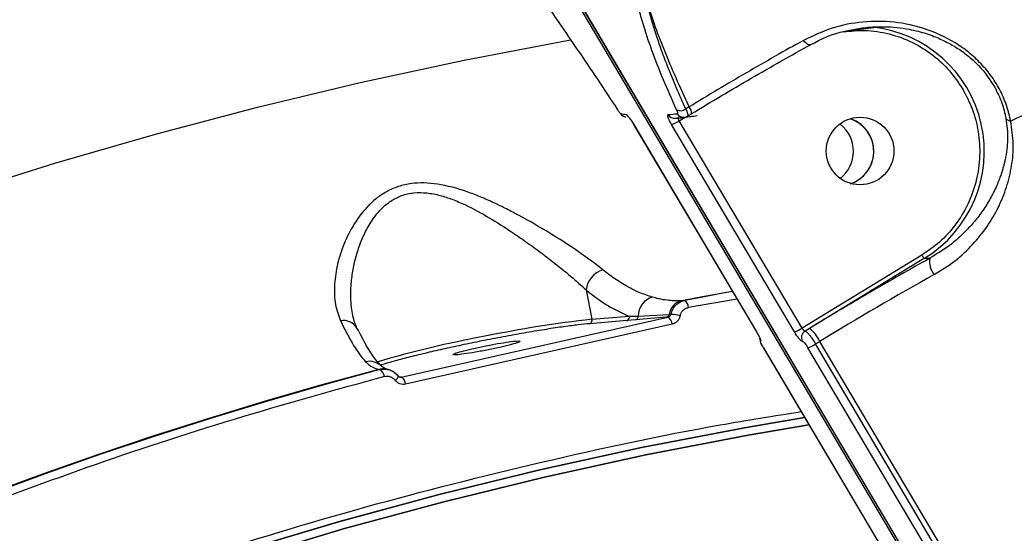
# Model space of a CAD drawing. Header units: millimetres. Extents: x -7083 to 7374, y -8368 to 7509.
# Drawn here: x 2033.4 to 2164.9, y -1100.2 to -1032.3 of the extents above; entities that cross this region are included whole.
import ezdxf

# ---------------------------------------------------------------- set-up
doc = ezdxf.new("R2010")
doc.units = ezdxf.units.MM
for name, color, linetype in [('DIKOM_ОБЪЕКТ', 7, 'Continuous'), ('DIKOM_РАЗМЕР_ЗОНА', 7, 'Continuous'), ('DIKOM_РАЗМЕР_ОБЪЕКТА', 7, 'Continuous')]:
    doc.layers.add(name, color=color, linetype=linetype)
doc.styles.add('style1', font='arial.ttf', dxfattribs={"width": 0.8})
doc.dimstyles.new('1-50', dxfattribs={"dimtxt": 300, "dimasz": 200, "dimexe": 100, "dimexo": 0, "dimgap": 100, "dimtad": 1, "dimtxsty": 'style1', "dimcen": 200, "dimclrd": 7, "dimclre": 7, "dimclrt": 7, "dimadec": 1, "dimazin": 2, "dimtfac": 1, "dimtmove": 0, "dimatfit": 2, "dimfxl": 0, "dimlwd": 25, "dimlwe": 18, "dimarcsym": 0})

# ---------------------------------------------------------------- blocks, each defined once
blk = doc.blocks.new('*D10')
at = {"layer": 'Defpoints', "color": 0, "transparency": 16777216}
for p in [(-5583.43, 647.96), (4593.55, 648.92), (4593.55, -5902.54)]:
    blk.add_point(p, dxfattribs=at)
at = {"layer": 'DIKOM_РАЗМЕР_ОБЪЕКТА', "color": 7, "lineweight": 18, "transparency": 16777216}
for p, q in [((-5583.43, 647.96), (-5583.43, -6002.54)), ((4593.55, 648.92), (4593.55, -6002.54))]:
    blk.add_line(p, q, dxfattribs=at)
at = {"layer": 'DIKOM_РАЗМЕР_ОБЪЕКТА', "color": 7, "lineweight": 25, "transparency": 16777216}
blk.add_line((-5383.43, -5902.54), (4393.55, -5902.54), dxfattribs=at)
at = {"layer": 'DIKOM_РАЗМЕР_ОБЪЕКТА', "color": 7, "transparency": 16777216}
for points in [[(-5383.43, -5869.2), (-5383.43, -5935.87), (-5583.43, -5902.54)], [(4393.55, -5869.2), (4393.55, -5935.87), (4593.55, -5902.54)]]:
    blk.add_solid(points, dxfattribs=at)
at = {"layer": 'DIKOM_РАЗМЕР_ОБЪЕКТА', "color": 7, "transparency": 16777216, "insert": (-226.13, -5649.37), "char_height": 300, "attachment_point": 5, "style": 'style1'}
blk.add_mtext('10150', dxfattribs=at)
blk = doc.blocks.new('*D11')
at = {"layer": 'Defpoints', "color": 0, "transparency": 16777216}
for p in [(-321.71, 5509.06), (-348.71, -4811.52), (5568.58, -4811.52)]:
    blk.add_point(p, dxfattribs=at)
at = {"layer": 'DIKOM_РАЗМЕР_ОБЪЕКТА', "color": 7, "lineweight": 18, "transparency": 16777216}
for p, q in [((-321.71, 5509.06), (5668.58, 5509.06)), ((-348.71, -4811.52), (5668.58, -4811.52))]:
    blk.add_line(p, q, dxfattribs=at)
at = {"layer": 'DIKOM_РАЗМЕР_ОБЪЕКТА', "color": 7, "lineweight": 25, "transparency": 16777216}
blk.add_line((5568.58, 5309.06), (5568.58, -4611.52), dxfattribs=at)
at = {"layer": 'DIKOM_РАЗМЕР_ОБЪЕКТА', "color": 7, "transparency": 16777216}
for points in [[(5535.25, 5309.06), (5601.91, 5309.06), (5568.58, 5509.06)], [(5535.25, -4611.52), (5601.91, -4611.52), (5568.58, -4811.52)]]:
    blk.add_solid(points, dxfattribs=at)
at = {"layer": 'DIKOM_РАЗМЕР_ОБЪЕКТА', "color": 7, "transparency": 16777216, "insert": (5315.31, 775.23), "char_height": 300, "attachment_point": 5, "rotation": 90, "style": 'style1'}
blk.add_mtext('10300', dxfattribs=at)
blk = doc.blocks.new('*D12')
at = {"layer": 'Defpoints', "color": 0, "transparency": 16777216}
for p in [(-621.71, 7509.06), (-373.6, -6811.53), (7273.89, -6811.53)]:
    blk.add_point(p, dxfattribs=at)
at = {"layer": 'DIKOM_РАЗМЕР_ЗОНА', "color": 7, "lineweight": 18, "transparency": 16777216}
for p, q in [((-621.71, 7509.06), (7373.89, 7509.06)), ((-373.6, -6811.53), (7373.89, -6811.53))]:
    blk.add_line(p, q, dxfattribs=at)
at = {"layer": 'DIKOM_РАЗМЕР_ЗОНА', "color": 7, "lineweight": 25, "transparency": 16777216}
blk.add_line((7273.89, 7309.06), (7273.89, -6611.53), dxfattribs=at)
at = {"layer": 'DIKOM_РАЗМЕР_ЗОНА', "color": 7, "transparency": 16777216}
for points in [[(7240.56, 7309.06), (7307.22, 7309.06), (7273.89, 7509.06)], [(7240.56, -6611.53), (7307.22, -6611.53), (7273.89, -6811.53)]]:
    blk.add_solid(points, dxfattribs=at)
at = {"layer": 'DIKOM_РАЗМЕР_ЗОНА', "color": 7, "transparency": 16777216, "insert": (7020.62, 1288.25), "char_height": 300, "attachment_point": 5, "rotation": 90, "style": 'style1'}
blk.add_mtext('14300', dxfattribs=at)
blk = doc.blocks.new('*D13')
at = {"layer": 'Defpoints', "color": 0, "transparency": 16777216}
for p in [(6593.53, 996.24), (-7083.43, 647.96), (6593.53, -8268.31)]:
    blk.add_point(p, dxfattribs=at)
at = {"layer": 'DIKOM_РАЗМЕР_ЗОНА', "color": 7, "lineweight": 18, "transparency": 16777216}
for p, q in [((6593.53, 996.24), (6593.53, -8368.31)), ((-7083.43, 647.96), (-7083.43, -8368.31))]:
    blk.add_line(p, q, dxfattribs=at)
at = {"layer": 'DIKOM_РАЗМЕР_ЗОНА', "color": 7, "lineweight": 25, "transparency": 16777216}
blk.add_line((-6883.43, -8268.31), (6393.53, -8268.31), dxfattribs=at)
at = {"layer": 'DIKOM_РАЗМЕР_ЗОНА', "color": 7, "transparency": 16777216}
for points in [[(-6883.43, -8234.97), (-6883.43, -8301.64), (-7083.43, -8268.31)], [(6393.53, -8234.97), (6393.53, -8301.64), (6593.53, -8268.31)]]:
    blk.add_solid(points, dxfattribs=at)
at = {"layer": 'DIKOM_РАЗМЕР_ЗОНА', "color": 7, "transparency": 16777216, "insert": (322.1, -8015.03), "char_height": 300, "attachment_point": 5, "style": 'style1'}
blk.add_mtext('13650', dxfattribs=at)

msp = doc.modelspace()

# ---------------------------------------------------------------- linework, layer by layer
at = {"layer": 'DIKOM_ОБЪЕКТ', "color": 7, "linetype": 'Continuous', "lineweight": 15}
for p, q in [((2093.371, -1006.862), (2338.874, -1421.731)), ((2093.701, -1006.857), (2339.204, -1421.726)), ((2339.22, -1421.732), (2093.718, -1006.863)), ((2143.2, -1033.739), (2147.388, -1033.219)), ((2137.882, -1035.652), (2137.916, -1035.633)), ((2121.928, -1043.824), (2121.463, -1044.108)), ((2120.61, -1045.655), (2121.368, -1045.192)), ((2136.841, -1073.084), (2120.61, -1045.655)), ((2121.607, -1045.119), (2122.203, -1044.756)), ((2114.568, -1046.152), (2130.799, -1073.581)), ((2114.578, -1046.157), (2114.568, -1046.152)), ((2114.578, -1046.157), (2130.81, -1073.586)), ((2135.831, -1073.598), (2119.599, -1046.169)), ((2152.672, -1063.428), (2136.841, -1073.084)), ((2153.012, -1063.856), (2137.818, -1073.125)), ((2153.012, -1063.856), (2153.711, -1063.858)), ((2108.3, -1068.044), (2109.067, -1071.919)), ((2121.288, -1069.436), (2120.963, -1069.46)), ((2128.239, -1069.255), (2121.815, -1070.368)), ((2083.851, -1079.578), (2119.107, -1071.636)), ((2113.669, -1072.104), (2108.739, -1072.508)), ((2109.067, -1071.919), (2113.997, -1071.515)), ((2114.835, -1072.003), (2113.669, -1072.104)), ((2113.997, -1071.515), (2115.166, -1071.497)), ((2118.928, -1071.651), (2114.835, -1072.003)), ((2115.166, -1071.497), (2119.256, -1071.288)), ((2119.107, -1071.636), (2118.928, -1071.651)), ((2119.256, -1071.288), (2119.508, -1071.268)), ((2119.665, -1072.566), (2084.437, -1080.502)), ((2130.81, -1073.586), (2130.799, -1073.581)), ((2137.818, -1073.125), (2137.227, -1073.485)), ((2138.621, -1075.18), (2139.178, -1074.84)), ((2181.278, -1145.985), (2139.178, -1074.84)), ((2131.715, -1075.675), (2173.816, -1146.819)), ((2131.715, -1075.675), (2131.725, -1075.68)), ((2131.725, -1075.68), (2173.826, -1146.825)), ((2179.712, -1146.839), (2137.611, -1075.694)), ((2180.721, -1146.324), (2138.621, -1075.18)), ((2080.88, -1078.554), (2081.01, -1078.577)), ((2081.838, -1078.515), (2081.279, -1078.171)), ((2081.971, -1078.538), (2081.838, -1078.515)), ((2083.432, -1079.416), (2083.425, -1079.413)), ((2083.564, -1079.53), (2083.827, -1079.575)), ((2083.827, -1079.575), (2083.851, -1079.578))]:
    msp.add_line(p, q, dxfattribs=at)
at = {"layer": 'DIKOM_ОБЪЕКТ', "color": 7, "linetype": 'Continuous', "lineweight": 15, "flags": 128}
for points in [[(1937.571, -1092.348), (1949.483, -1086.237), (1961.594, -1080.399), (1973.898, -1074.837), (1986.387, -1069.555), (1999.056, -1064.554), (2011.897, -1059.839), (2024.903, -1055.41), (2038.066, -1051.272), (2051.381, -1047.425), (2064.839, -1043.873), (2078.432, -1040.617), (2092.155, -1037.658), (2105.998, -1035), (2106.29, -1034.947)], [(2138.017, -1035.574), (2137.939, -1035.625), (2137.843, -1035.642), (2137.73, -1035.623), (2137.603, -1035.571), (2137.464, -1035.485), (2137.316, -1035.367), (2137.162, -1035.22), (2137.005, -1035.047)], [(2121.299, -1045.204), (2121.313, -1045.202), (2121.322, -1045.201)], [(2114.568, -1046.152), (2114.567, -1046.144), (2114.568, -1046.139)], [(2127.637, -1068.237), (2127.62, -1068.239), (2125.398, -1068.638), (2123.179, -1069.045), (2120.963, -1069.46)], [(2127.655, -1068.268), (2125.693, -1068.62), (2123.489, -1069.024), (2121.288, -1069.436)], [(2131.715, -1075.662), (2131.714, -1075.666), (2131.715, -1075.675)], [(2080.88, -1078.554), (2073.343, -1080.612), (2065.855, -1082.771), (2058.418, -1085.03), (2051.034, -1087.389), (2043.704, -1089.847), (2036.429, -1092.404), (2029.212, -1095.059), (2022.053, -1097.812)], [(2081.01, -1078.577), (2073.511, -1080.626), (2066.062, -1082.775), (2058.662, -1085.024), (2051.315, -1087.371), (2044.022, -1089.817), (2036.783, -1092.36), (2029.601, -1095.001), (2022.477, -1097.738)], [(2083.054, -1079.989), (2083.165, -1079.882), (2083.262, -1079.781), (2083.342, -1079.687), (2083.402, -1079.603), (2083.441, -1079.532), (2083.458, -1079.476), (2083.453, -1079.436)], [(1932.351, -1165.242), (1943.097, -1158.104), (1954.087, -1151.241), (1965.313, -1144.658), (1976.768, -1138.36), (1988.445, -1132.35), (2000.335, -1126.633), (2012.431, -1121.212), (2024.724, -1116.09), (2037.208, -1111.272), (2049.874, -1106.76), (2062.713, -1102.557), (2075.717, -1098.666), (2088.877, -1095.089), (2102.185, -1091.829), (2115.633, -1088.889), (2129.21, -1086.269), (2137.17, -1084.892)], [(1932.353, -1165.241), (1943.099, -1158.102), (1954.089, -1151.24), (1965.315, -1144.657), (1976.77, -1138.359), (1988.446, -1132.35), (2000.336, -1126.632), (2012.431, -1121.211), (2024.725, -1116.09), (2037.209, -1111.272), (2049.874, -1106.76), (2062.713, -1102.557), (2075.716, -1098.666), (2088.876, -1095.089), (2102.184, -1091.83), (2115.632, -1088.889), (2129.209, -1086.269), (2137.17, -1084.892)], [(2137.17, -1084.892), (2129.209, -1086.269), (2115.632, -1088.889), (2102.184, -1091.83), (2088.876, -1095.089), (2075.716, -1098.666), (2062.713, -1102.557), (2049.874, -1106.76), (2037.209, -1111.272), (2024.725, -1116.09), (2012.431, -1121.211), (2000.336, -1126.632), (1988.446, -1132.35), (1976.77, -1138.359), (1965.315, -1144.657), (1954.089, -1151.24), (1943.099, -1158.102), (1932.353, -1165.241)], [(1933.339, -1166.031), (1944.061, -1158.91), (1955.024, -1152.063), (1966.224, -1145.496), (1977.652, -1139.213), (1989.3, -1133.218), (2001.162, -1127.514), (2013.229, -1122.106), (2025.494, -1116.996), (2037.948, -1112.189), (2050.584, -1107.688), (2063.392, -1103.495), (2076.365, -1099.613), (2089.494, -1096.045), (2102.771, -1092.793), (2116.186, -1089.859), (2129.732, -1087.246), (2137.743, -1085.861)], [(2137.743, -1085.861), (2129.732, -1087.246), (2116.186, -1089.859), (2102.771, -1092.793), (2089.494, -1096.045), (2076.365, -1099.613), (2063.392, -1103.495), (2050.584, -1107.688), (2037.948, -1112.189), (2025.494, -1116.996), (2013.229, -1122.106), (2001.162, -1127.514), (1989.3, -1133.218), (1977.652, -1139.213), (1966.224, -1145.496), (1955.024, -1152.063), (1944.061, -1158.91), (1933.339, -1166.031)]]:
    msp.add_lwpolyline(points, dxfattribs=at)
at = {"layer": 'DIKOM_ОБЪЕКТ', "color": 7, "linetype": 'Continuous', "lineweight": 15}
msp.add_circle((2144.508, -1049.667), 4.468, dxfattribs=at)
for centre, radius, start, end in [((2135.053, -1060.475), 42.532, 37.6684, 116.94751), ((2134.149, -1054.385), 41, 30.56339, 48.12586), ((2144.378, -1049.738), 16.549, 301.44481, 83.9523), ((2185.187, -1088.452), 47.518, 106.43695, 115.91441), ((2115.291, -1032.951), 12.01, 258.2518, 261.9249), ((2113.696, -1044.208), 0.987, 210.54062, 259.27896), ((2114.953, -1000.46), 44.593, 275.39278, 276.92453), ((2120.748, -1043.149), 1.196, 245.16116, 306.7132), ((2121.172, -1044.237), 0.975, 210.19167, 277.44267), ((2120.921, -1044.627), 1.289, 354.28963, 38.58142), ((2114.457, -1044.338), 0.991, 210.57835, 236.06158), ((2119.988, -1044.364), 0.977, 210.24374, 277.17617), ((2117.963, -1041.705), 4.754, 290.1253, 303.82327), ((2141.806, -1049.706), 4.516, 288.07575, 71.65192), ((2141.852, -1049.642), 4.44, 30.48645, 71.9528), ((2164.561, -1044.693), 1.029, 220.55688, 262.13571), ((2139.099, -1049.7), 4.537, 307.63628, 52.09139), ((2141.795, -1049.704), 4.521, 288.20246, 30.80619), ((2153.754, -1062.919), 1.196, 205.18366, 231.63659), ((2156.464, -1064.251), 2.781, 171.88643, 219.36289), ((2111.435, -1068.381), 3.153, 107.25511, 173.86947), ((2367.381, -1448.845), 438.128, 119.09844, 121.38994), ((2117.832, -1071.55), 2.667, 106.60503, 178.85506), ((2121.495, -1071.668), 2.272, 103.56139, 170.36805), ((2120.743, -1070.359), 1.072, 359.50067, 59.43865), ((2076.226, -1074.17), 2.086, 31.67634, 100.81602), ((2126.352, -1226.151), 155.198, 96.39437, 101.69218), ((2108.591, -1072.04), 0.491, 287.45828, 14.27994), ((2113.521, -1071.636), 0.491, 287.45828, 14.27994), ((2114.693, -1071.549), 0.476, 287.41624, 6.27637), ((2118.807, -1071.212), 0.455, 285.48647, 350.38039), ((2118.563, -1072.595), 1.102, 1.47033, 60.4154), ((2119.282, -1076.321), 5.058, 73.49291, 87.43564), ((2134.195, -1069.134), 4.754, 290.1253, 303.82327), ((2137.764, -1074.339), 1.009, 122.12904, 210.82967), ((2134.849, -1076.875), 4.783, 25.18366, 51.63659), ((2120.997, -1215.611), 143.825, 100.45399, 106.30561), ((2132.223, -1074.332), 1.005, 182.69048, 210.58198), ((2135.953, -1071.191), 4.798, 290.21814, 303.77621), ((2079.619, -1079.814), 2.335, 44.7759, 101.67537), ((2081.455, -1080.895), 2.411, 80.86001, 103.806), ((2080.539, -1079.559), 1.09, 3.73942, 64.40078), ((2083.728, -1079.102), 0.483, 263.02744, 281.87197), ((2083.373, -1080.529), 1.064, 1.43706, 63.29015)]:
    msp.add_arc(centre, radius, start, end, dxfattribs=at)
for points, knots in [([(2102.56, -1029.578), (2103.291, -1030.636), (2104.752, -1032.752), (2107.191, -1036.325), (2109.754, -1040.125), (2111.553, -1042.852), (2112.453, -1044.216)], [0, 0, 0, 0, 0.2507135, 0.5013203, 0.750672, 1, 1, 1, 1]), ([(2120.246, -1044.234), (2119.637, -1042.864), (2118.421, -1040.125), (2116.953, -1036.323), (2115.746, -1032.761), (2115.222, -1030.659), (2114.96, -1029.608)], [0, 0, 0, 0, 0.25064, 0.5013203, 0.7505992, 1, 1, 1, 1]), ([(2121.928, -1043.824), (2121.329, -1042.529), (2120.12, -1039.917), (2118.592, -1036.27), (2117.264, -1032.813), (2116.616, -1030.783), (2116.289, -1029.76)], [0, 0, 0, 0, 0.2440488, 0.4920641, 0.7440473, 1, 1, 1, 1]), ([(2121.463, -1044.108), (2121.047, -1043.177), (2120.229, -1041.347), (2119.173, -1038.774), (2118.085, -1035.907), (2117.051, -1032.835), (2116.54, -1030.771), (2116.289, -1029.76)], [0, 0, 0, 0, 0.1731306, 0.3402563, 0.5013833, 0.7555293, 1, 1, 1, 1]), ([(2164.421, -1045.712), (2164.263, -1045.046), (2163.949, -1043.714), (2163.103, -1041.737), (2161.967, -1039.844), (2160.54, -1038.106), (2158.89, -1036.587), (2156.482, -1034.892), (2153.186, -1033.381), (2149.041, -1032.493), (2144.861, -1032.485), (2140.755, -1033.258), (2138.254, -1034.451), (2137.005, -1035.047)], [0, 0, 0, 0, 0.0636286, 0.1271848, 0.1905709, 0.2535788, 0.3167303, 0.3794356, 0.5039784, 0.6283916, 0.7519467, 0.8760935, 1, 1, 1, 1]), ([(2137.916, -1035.633), (2139.398, -1034.856), (2141.096, -1033.967), (2142.963, -1033.765), (2143.2, -1033.739)], [0, 0, 0, 0, 0.8732378, 1, 1, 1, 1]), ([(2142.287, -1033.908), (2143.243, -1033.807), (2145.279, -1033.593), (2148.397, -1034.088), (2151.451, -1035.197), (2154.152, -1036.898), (2156.416, -1038.994), (2157.526, -1040.663), (2158.065, -1041.472)], [0, 0, 0, 0, 0.1555319, 0.3312301, 0.5069282, 0.6789753, 0.8441552, 1, 1, 1, 1]), ([(2142.466, -1033.838), (2143.075, -1033.698), (2144.31, -1033.413), (2146.046, -1033.24), (2147.757, -1033.202), (2149.347, -1033.298), (2150.859, -1033.521), (2152.138, -1033.806), (2153.236, -1034.123), (2154.501, -1034.572), (2155.891, -1035.194), (2157.447, -1036.086), (2158.871, -1037.125), (2160.669, -1038.749), (2161.644, -1040.227), (2162.301, -1041.224)], [0, 0, 0, 0, 0.0856248, 0.1735696, 0.2379918, 0.3192757, 0.3899105, 0.4445546, 0.4954331, 0.5425694, 0.6228119, 0.6953462, 0.7748057, 0.8481295, 1, 1, 1, 1]), ([(2137.005, -1035.047), (2135.769, -1035.736), (2133.301, -1037.112), (2129.497, -1039.303), (2125.682, -1041.547), (2123.182, -1043.063), (2121.928, -1043.824)], [0, 0, 0, 0, 0.2513166, 0.5018779, 0.7502621, 1, 1, 1, 1]), ([(2122.176, -1044.763), (2123.493, -1043.965), (2126.118, -1042.375), (2130.127, -1040.025), (2134.123, -1037.732), (2136.718, -1036.294), (2138.017, -1035.574)], [0, 0, 0, 0, 0.2498148, 0.4982405, 0.7487861, 1, 1, 1, 1]), ([(2158.065, -1041.472), (2158.516, -1042.336), (2159.445, -1044.114), (2160.206, -1047.128), (2160.415, -1050.347), (2159.955, -1053.611), (2158.851, -1056.712), (2157.178, -1059.455), (2155.112, -1061.754), (2153.469, -1062.881), (2152.672, -1063.428)], [0, 0, 0, 0, 0.116516, 0.2400113, 0.3686408, 0.5, 0.6313592, 0.7599887, 0.883484, 1, 1, 1, 1]), ([(2162.301, -1041.224), (2162.643, -1041.909), (2163.326, -1043.28), (2163.628, -1044.668), (2163.78, -1045.362)], [0, 0, 0, 0, 0.4995894, 1, 1, 1, 1]), ([(2112.846, -1044.71), (2112.83, -1044.701), (2112.799, -1044.683), (2112.707, -1044.577), (2112.592, -1044.423), (2112.499, -1044.285), (2112.453, -1044.216)], [0, 0, 0, 0, 0.2510122, 0.500433, 0.7503153, 1, 1, 1, 1]), ([(2112.82, -1044.691), (2112.859, -1044.747), (2112.921, -1044.837), (2112.994, -1044.89), (2113.021, -1044.91)], [0, 0, 0, 0, 0.6254308, 1, 1, 1, 1]), ([(2120.246, -1044.234), (2120.275, -1044.303), (2120.334, -1044.441), (2120.374, -1044.595), (2120.379, -1044.703), (2120.346, -1044.719), (2120.329, -1044.728)], [0, 0, 0, 0, 0.2509949, 0.5004046, 0.7501395, 1, 1, 1, 1]), ([(2121.463, -1044.108), (2121.509, -1044.21), (2121.612, -1044.437), (2121.717, -1044.742), (2121.766, -1045.006), (2121.704, -1045.048), (2121.671, -1045.071)], [0, 0, 0, 0, 0.185836, 0.4145356, 0.6859736, 1, 1, 1, 1]), ([(2113.604, -1044.843), (2113.643, -1044.866), (2113.722, -1044.912), (2113.968, -1045.219), (2114.269, -1045.65), (2114.475, -1045.988), (2114.578, -1046.157)], [0, 0, 0, 0, 0.250572, 0.5002469, 0.7500173, 1, 1, 1, 1]), ([(2119.599, -1046.169), (2119.504, -1046), (2119.313, -1045.661), (2119.132, -1045.23), (2119.058, -1044.925), (2119.115, -1044.879), (2119.144, -1044.856)], [0, 0, 0, 0, 0.2505418, 0.5002028, 0.7499893, 1, 1, 1, 1]), ([(2120.081, -1045.333), (2120.125, -1045.33), (2120.698, -1045.291), (2121.356, -1045.196), (2121.963, -1045.109)], [0, 0, 0, 0, 0.0769467, 1, 1, 1, 1]), ([(2120.61, -1045.655), (2120.579, -1045.599), (2120.532, -1045.515), (2120.49, -1045.412), (2120.461, -1045.325), (2120.452, -1045.256), (2120.462, -1045.211), (2120.48, -1045.203), (2120.489, -1045.198)], [0, 0, 0, 0, 0.2443301, 0.3708937, 0.5000637, 0.7197491, 0.8524094, 1, 1, 1, 1]), ([(2121.296, -1045.205), (2121.375, -1045.189), (2121.53, -1045.159), (2121.66, -1045.079), (2121.724, -1045.04)], [0, 0, 0, 0, 0.5082068, 1, 1, 1, 1]), ([(2121.963, -1045.109), (2122.154, -1045.089), (2122.468, -1045.055), (2122.827, -1044.992), (2122.968, -1044.968)], [0, 0, 0, 0, 0.6064734, 1, 1, 1, 1]), ([(2163.78, -1045.362), (2163.846, -1045.812), (2163.989, -1046.769), (2164.005, -1048.116), (2163.905, -1049.482), (2163.739, -1050.494), (2163.572, -1051.247), (2163.456, -1051.709), (2163.313, -1052.214), (2163.14, -1052.76), (2162.99, -1053.181), (2162.803, -1053.674), (2162.559, -1054.268), (2162.207, -1055.021), (2161.659, -1056.071), (2160.898, -1057.32), (2159.793, -1058.81), (2158.331, -1060.445), (2156.391, -1062.219), (2154.606, -1063.31), (2153.711, -1063.858)], [0, 0, 0, 0, 0.0587551, 0.1250442, 0.1831915, 0.2499651, 0.2704508, 0.2931949, 0.3181983, 0.3454616, 0.3749852, 0.38207, 0.4205188, 0.4663081, 0.4993413, 0.5865727, 0.6681283, 0.7492976, 0.8742155, 1, 1, 1, 1]), ([(2154.314, -1066.015), (2155.259, -1065.426), (2157.142, -1064.254), (2159.447, -1062.058), (2161.355, -1059.672), (2162.841, -1057.12), (2163.93, -1054.446), (2164.594, -1051.663), (2164.864, -1048.771), (2164.568, -1046.732), (2164.421, -1045.712)], [0, 0, 0, 0, 0.1259339, 0.2508899, 0.3755874, 0.5008463, 0.6251018, 0.7501503, 0.8750292, 1, 1, 1, 1]), ([(2110.5, -1065.37), (2109.773, -1064.804), (2108.32, -1063.673), (2105.606, -1061.846), (2102.649, -1060), (2099.993, -1058.482), (2097.786, -1057.326), (2096.073, -1056.493), (2094.338, -1055.727), (2091.883, -1054.783), (2089.368, -1054.083), (2086.882, -1053.854), (2085.135, -1053.941), (2083.446, -1054.324), (2081.889, -1055.013), (2080.506, -1055.951), (2078.929, -1057.422), (2077.387, -1059.555), (2076.107, -1062.24), (2075.298, -1064.942), (2074.959, -1067.546), (2075.056, -1070.011), (2075.575, -1071.417), (2075.835, -1072.121)], [0, 0, 0, 0, 0.0625464, 0.1251657, 0.187296, 0.249804, 0.2813355, 0.3121057, 0.3441762, 0.3746048, 0.4413068, 0.4713156, 0.4998737, 0.5309514, 0.5626947, 0.5929363, 0.6253971, 0.6880146, 0.7506769, 0.8129596, 0.8755926, 0.9376397, 1, 1, 1, 1]), ([(2077.459, -1071.402), (2077.398, -1071.057), (2077.264, -1070.299), (2077.181, -1068.979), (2077.213, -1067.373), (2077.426, -1065.589), (2077.835, -1063.697), (2078.422, -1061.871), (2079.217, -1060.08), (2080.151, -1058.544), (2081.239, -1057.251), (2082.438, -1056.245), (2083.874, -1055.504), (2085.513, -1055.135), (2086.956, -1055.156), (2088.116, -1055.331), (2089.234, -1055.588), (2090.66, -1056.058), (2092.856, -1057.003), (2095.509, -1058.456), (2098.148, -1060.142), (2100.376, -1061.685), (2102.185, -1063.003), (2104.189, -1064.536), (2106.317, -1066.248), (2107.64, -1067.446), (2108.3, -1068.044)], [0, 0, 0, 0, 0.0289591, 0.0636538, 0.1052438, 0.1528934, 0.1973421, 0.2446342, 0.2873136, 0.3313306, 0.3649216, 0.3983323, 0.4319099, 0.4654505, 0.4989187, 0.5152852, 0.5325897, 0.5638742, 0.5994873, 0.6661839, 0.7328321, 0.7773093, 0.823649, 0.8661772, 0.9331282, 1, 1, 1, 1]), ([(2153.711, -1063.858), (2152.404, -1064.59), (2149.79, -1066.054), (2146.241, -1068.097), (2144.034, -1069.404), (2143.161, -1069.92)], [0, 0, 0, 0, 0.3766683, 0.7533368, 1, 1, 1, 1]), ([(2117.07, -1068.994), (2116.48, -1068.802), (2115.395, -1068.447), (2113.725, -1067.612), (2112.121, -1066.633), (2111.026, -1065.78), (2110.5, -1065.37)], [0, 0, 0, 0, 0.2715045, 0.4993527, 0.7596927, 1, 1, 1, 1]), ([(2108.3, -1068.044), (2109.253, -1068.782), (2111.152, -1070.254), (2113.051, -1071.095), (2113.997, -1071.515)], [0, 0, 0, 0, 0.5013551, 1, 1, 1, 1]), ([(2120.963, -1069.46), (2120.735, -1069.472), (2120.239, -1069.5), (2119.419, -1069.465), (2118.614, -1069.361), (2117.818, -1069.198), (2117.334, -1069.066), (2117.07, -1068.994)], [0, 0, 0, 0, 0.1767863, 0.3846307, 0.6416753, 0.8051907, 1, 1, 1, 1]), ([(2119.508, -1071.268), (2119.576, -1071.041), (2119.713, -1070.588), (2120.13, -1070.035), (2120.66, -1069.616), (2121.079, -1069.496), (2121.288, -1069.436)], [0, 0, 0, 0, 0.2512753, 0.5014618, 0.7510631, 1, 1, 1, 1]), ([(2120.719, -1071.471), (2120.76, -1071.335), (2120.844, -1071.063), (2121.101, -1070.729), (2121.427, -1070.477), (2121.686, -1070.404), (2121.815, -1070.368)], [0, 0, 0, 0, 0.2507096, 0.500662, 0.7504614, 1, 1, 1, 1]), ([(2143.161, -1069.92), (2142.7, -1070.192), (2140.903, -1071.248), (2139.133, -1072.324), (2137.818, -1073.125)], [0, 0, 0, 0, 0.2565424, 1, 1, 1, 1]), ([(2075.835, -1072.121), (2076.121, -1072.708), (2076.712, -1073.92), (2077.544, -1075.369), (2078.369, -1076.629), (2078.877, -1077.216), (2079.146, -1077.527)], [0, 0, 0, 0, 0.242581, 0.5016301, 0.7354752, 1, 1, 1, 1]), ([(2078.006, -1073.084), (2077.895, -1072.836), (2077.673, -1072.342), (2077.532, -1071.738), (2077.462, -1071.436)], [0, 0, 0, 0, 0.5007611, 1, 1, 1, 1]), ([(2119.508, -1071.268), (2119.493, -1071.312), (2119.462, -1071.402), (2119.368, -1071.512), (2119.248, -1071.596), (2119.154, -1071.623), (2119.107, -1071.636)], [0, 0, 0, 0, 0.2438564, 0.4914421, 0.7434148, 1, 1, 1, 1]), ([(2120.719, -1071.471), (2120.678, -1071.604), (2120.598, -1071.869), (2120.352, -1072.196), (2120.038, -1072.449), (2119.789, -1072.527), (2119.665, -1072.566)], [0, 0, 0, 0, 0.2504933, 0.5005423, 0.7504401, 1, 1, 1, 1]), ([(2081.25, -1078.142), (2081.005, -1077.877), (2080.464, -1077.288), (2079.364, -1075.676), (2078.482, -1073.992), (2078.006, -1073.084)], [0, 0, 0, 0, 0.2750797, 0.6091212, 1, 1, 1, 1]), ([(2108.739, -1072.508), (2108.269, -1072.552), (2107.307, -1072.643), (2105.372, -1072.896), (2103.08, -1073.239), (2100.479, -1073.671), (2097.703, -1074.171), (2094.888, -1074.712), (2092.169, -1075.266), (2089.607, -1075.819), (2087.202, -1076.368), (2084.955, -1076.914), (2082.994, -1077.434), (2081.694, -1077.805), (2081.225, -1077.97), (2081.13, -1078.004)], [0, 0, 0, 0, 0.0771047, 0.1578898, 0.2413293, 0.3261623, 0.4109952, 0.4944348, 0.5752199, 0.6523245, 0.7294292, 0.8102143, 0.8936539, 0.9784868, 1, 1, 1, 1]), ([(2130.81, -1073.586), (2130.907, -1073.755), (2131.1, -1074.092), (2131.302, -1074.51), (2131.406, -1074.797), (2131.374, -1074.828), (2131.357, -1074.843)], [0, 0, 0, 0, 0.2505418, 0.5002028, 0.7499893, 1, 1, 1, 1]), ([(2136.898, -1074.857), (2136.846, -1074.841), (2136.742, -1074.81), (2136.466, -1074.522), (2136.144, -1074.103), (2135.935, -1073.767), (2135.831, -1073.598)], [0, 0, 0, 0, 0.250572, 0.5002469, 0.7500173, 1, 1, 1, 1]), ([(2137.227, -1073.485), (2137.216, -1073.485), (2137.194, -1073.485), (2137.138, -1073.454), (2137.073, -1073.397), (2137.004, -1073.318), (2136.928, -1073.222), (2136.876, -1073.139), (2136.841, -1073.084)], [0, 0, 0, 0, 0.1477012, 0.280474, 0.5003883, 0.6294066, 0.7558439, 1, 1, 1, 1]), ([(2137.227, -1073.485), (2137.266, -1073.494), (2137.336, -1073.51), (2137.527, -1073.671), (2137.752, -1073.916), (2137.999, -1074.235), (2138.282, -1074.631), (2138.487, -1074.962), (2138.621, -1075.18)], [0, 0, 0, 0, 0.1617719, 0.2992325, 0.5004064, 0.6315659, 0.7587333, 1, 1, 1, 1]), ([(2131.725, -1075.68), (2131.66, -1075.567), (2131.532, -1075.343), (2131.396, -1075.064), (2131.325, -1074.874), (2131.347, -1074.854), (2131.357, -1074.843)], [0, 0, 0, 0, 0.2507509, 0.5000965, 0.7499365, 1, 1, 1, 1]), ([(2136.898, -1074.857), (2136.932, -1074.867), (2137.002, -1074.889), (2137.187, -1075.079), (2137.402, -1075.357), (2137.542, -1075.582), (2137.611, -1075.694)], [0, 0, 0, 0, 0.2508092, 0.5001468, 0.7499676, 1, 1, 1, 1]), ([(2079.146, -1077.527), (2079.32, -1077.689), (2079.728, -1078.071), (2080.355, -1078.409), (2080.719, -1078.51), (2080.88, -1078.554)], [0, 0, 0, 0, 0.2924979, 0.6878074, 1, 1, 1, 1]), ([(2081.01, -1078.577), (2081.23, -1078.539), (2081.67, -1078.464), (2082.335, -1078.601), (2082.951, -1078.904), (2083.267, -1079.243), (2083.425, -1079.413)], [0, 0, 0, 0, 0.249214, 0.4986048, 0.7489638, 1, 1, 1, 1]), ([(2083.457, -1079.446), (2083.359, -1079.331), (2083.163, -1079.1), (2082.794, -1078.833), (2082.385, -1078.629), (2082.09, -1078.565), (2081.942, -1078.533)], [0, 0, 0, 0, 0.2473202, 0.4971137, 0.7477467, 1, 1, 1, 1]), ([(2081.627, -1079.488), (2081.756, -1079.465), (2082.015, -1079.42), (2082.407, -1079.501), (2082.772, -1079.683), (2082.96, -1079.887), (2083.054, -1079.989)], [0, 0, 0, 0, 0.2507203, 0.5007149, 0.7505403, 1, 1, 1, 1]), ([(2084.437, -1080.502), (2084.31, -1080.52), (2084.058, -1080.555), (2083.679, -1080.468), (2083.327, -1080.286), (2083.145, -1080.088), (2083.054, -1079.989)], [0, 0, 0, 0, 0.2504764, 0.5005809, 0.7505156, 1, 1, 1, 1]), ([(2083.621, -1079.565), (2083.585, -1079.548), (2083.514, -1079.514), (2083.454, -1079.446), (2083.425, -1079.413)], [0, 0, 0, 0, 0.5113984, 1, 1, 1, 1]), ([(2083.712, -1079.588), (2083.672, -1079.581), (2083.592, -1079.566), (2083.501, -1079.485), (2083.457, -1079.446)], [0, 0, 0, 0, 0.5107772, 1, 1, 1, 1]), ([(2083.851, -1079.578), (2083.813, -1079.585), (2083.738, -1079.599), (2083.66, -1079.576), (2083.621, -1079.565)], [0, 0, 0, 0, 0.5079203, 1, 1, 1, 1]), ([(1932.431, -1164.292), (1938.705, -1160.125), (1951.254, -1151.793), (1971.012, -1140.372), (1991.405, -1129.769), (2012.461, -1120.081), (2034.121, -1111.307), (2056.346, -1103.474), (2079.083, -1096.578), (2102.315, -1090.705), (2121.542, -1086.539), (2133.141, -1084.699), (2136.719, -1084.131)], [0, 0, 0, 0, 0.1058641, 0.2117281, 0.3175922, 0.4234562, 0.5293203, 0.6351843, 0.7410484, 0.8469125, 0.9527765, 1, 1, 1, 1])]:
    msp.add_open_spline(points, degree=3, knots=knots, dxfattribs=at)
for points in [[(2093.204, -1075.824), (2093.753, -1075.703), (2094.851, -1075.461), (2096.618, -1075.131), (2098.138, -1074.89), (2099.204, -1074.773), (2099.65, -1074.799), (2099.402, -1074.963), (2098.523, -1075.239), (2097.541, -1075.474), (2097.05, -1075.591)], [(2097.05, -1075.591), (2096.501, -1075.712), (2095.403, -1075.954), (2093.635, -1076.284), (2092.116, -1076.524), (2091.049, -1076.641), (2090.604, -1076.616), (2090.852, -1076.452), (2091.73, -1076.176), (2092.712, -1075.941), (2093.204, -1075.824)], [(2081.627, -1079.488), (2074.989, -1081.333), (2061.713, -1085.021), (2042.227, -1091.4), (2029.559, -1096.205), (2023.225, -1098.607)]]:
    msp.add_open_spline(points, degree=3, dxfattribs=at)

# ---------------------------------------------------------------- dimensions: what is measured, and where the dimension line sits
at = {"layer": 'DIKOM_РАЗМЕР_ЗОНА'}
dim = msp.add_linear_dim(base=(7273.891, -6811.526), p1=(-621.712, 7509.064), p2=(-373.605, -6811.526), angle=90, text='14300', dimstyle='1-50', dxfattribs=at)
dim.commit()
dim.dimension.update_dxf_attribs({"geometry": '*D12', "text_midpoint": (7273.891, 1288.251), "dimtype": 160})
dim = msp.add_linear_dim(base=(6593.528, -8268.308), p1=(-7083.425, 647.956), p2=(6593.528, 996.237), text='13650', dimstyle='1-50', dxfattribs=at)
dim.commit()
dim.dimension.update_dxf_attribs({"geometry": '*D13', "text_midpoint": (322.101, -8268.308), "dimtype": 160})
at = {"layer": 'DIKOM_РАЗМЕР_ОБЪЕКТА'}
dim = msp.add_linear_dim(base=(5568.58, -4811.525), p1=(-321.712, 5509.064), p2=(-348.712, -4811.525), angle=90, text='10300', dimstyle='1-50', dxfattribs=at)
dim.commit()
dim.dimension.update_dxf_attribs({"geometry": '*D11', "text_midpoint": (5568.58, 775.227), "dimtype": 160})
dim = msp.add_linear_dim(base=(4593.55, -5902.538), p1=(-5583.425, 647.956), p2=(4593.55, 648.921), text='10150', dimstyle='1-50', dxfattribs=at)
dim.commit()
dim.dimension.update_dxf_attribs({"geometry": '*D10', "text_midpoint": (-226.127, -5902.538), "dimtype": 160})

doc.saveas('drawing.dxf')
